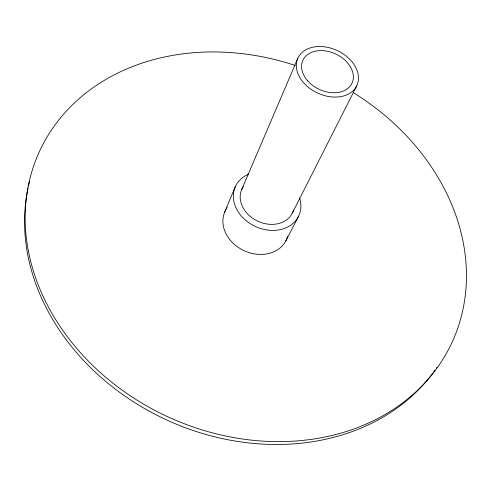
<?xml version="1.0" encoding="UTF-8"?>
<svg xmlns="http://www.w3.org/2000/svg" width="491" height="491" viewBox="0 0 491 491"><rect width="100%" height="100%" fill="white"/><g stroke="black" fill="none" stroke-linecap="round" stroke-linejoin="round"><path stroke-width="0.74" d="M224.528 212.462L235.244 186.838M241.67 189.594L297.736 58.497M292.305 213.137L356.693 85.919A32.516 23.421 25 0 0 321.789 46.571A32.516 23.421 25 0 0 303.733 82.905A32.516 23.421 25 0 0 356.693 85.919M285.811 240.952L298.553 216.273M437.002 367.336A226.222 186.648 25 0 1 436.223 368.471M435.032 370.171A226.222 186.648 25 0 1 433.406 372.411M432.571 373.528A226.222 186.648 25 0 1 166.971 420.093A226.222 186.648 25 0 1 28.024 188.096M28.466 186.052A226.222 186.648 25 0 1 29.607 181.332M353.465 92.719A227.296 187.04 25 0 1 376.21 419.32A227.296 187.04 25 0 1 29.712 257.358A227.296 187.04 25 0 1 295.116 65.444M287.609 236.453A33.824 27.606 25 0 1 244.825 251.005A33.824 27.606 25 0 1 226.063 209.356M226.805 208.178A33.824 27.606 25 0 1 227.204 207.613M299.608 198.002A34.91 27.962 25 0 1 279.582 229.794A34.91 27.962 25 0 1 237.159 210.068A34.91 27.962 25 0 1 248.52 174.244M292.777 212.112A27.926 22.365 25 0 1 257.143 220.907A27.926 22.365 25 0 1 242.689 187.587M242.977 187.108A27.926 22.365 25 0 1 243.29 186.635M293.52 209.995A27.926 22.365 25 0 1 293.354 210.529M293.176 211.062A27.926 22.365 25 0 1 292.986 211.59M307.685 80.874A27.097 19.511 25 0 0 351.838 83.501A27.097 19.511 25 0 0 322.857 50.665A27.097 19.511 25 0 0 307.685 80.874"/></g></svg>
